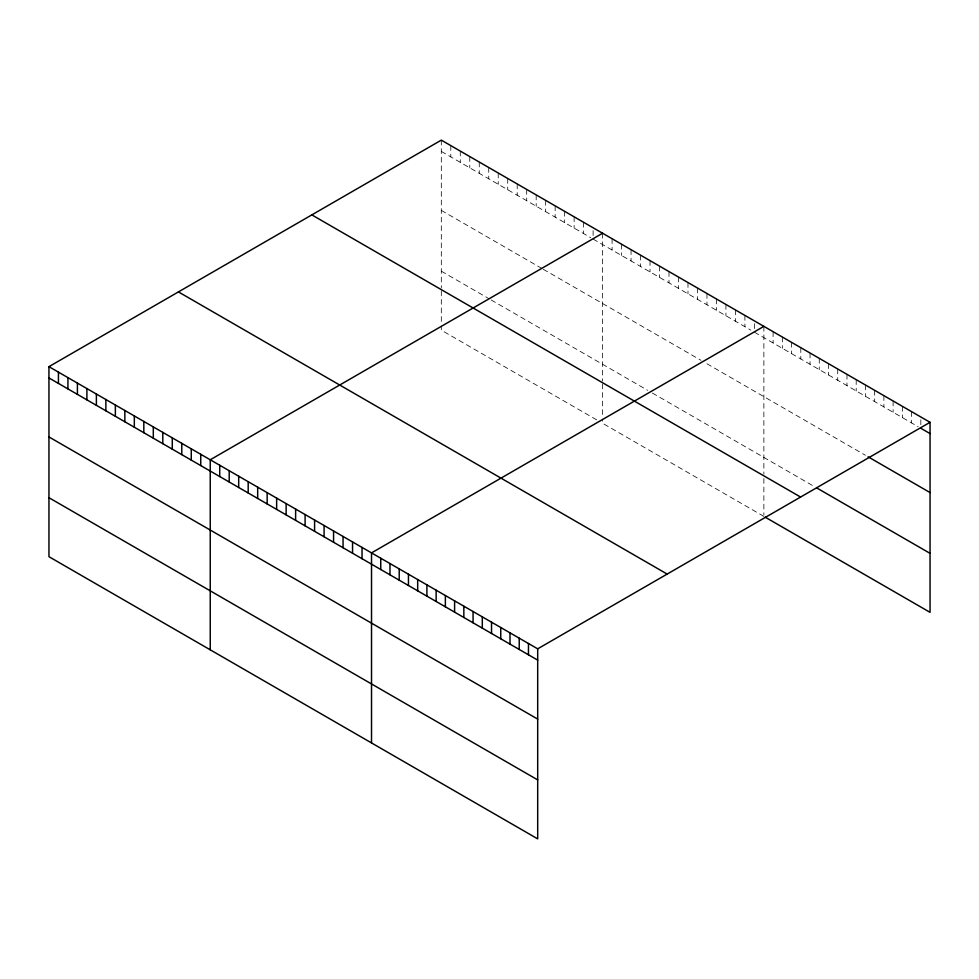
<?xml version="1.0" encoding="UTF-8"?>
<svg xmlns="http://www.w3.org/2000/svg" width="979" height="979" viewBox="0 0 979 979"><rect width="100%" height="100%" fill="white"/><g stroke="black" fill="none" stroke-linecap="round" stroke-linejoin="round"><path stroke-width="0.73" stroke-dasharray="4.89 3.67" d="M441.309 151.415L590.741 237.689M593.103 239.06L750.832 330.119M754.393 332.175L918.18 426.734M441.309 210.399L542.109 268.601M543.296 269.286L701.025 360.345M706.96 363.772L865.424 455.272M441.309 271.183L488.741 298.571M491.115 299.941L647.657 390.315M652.406 393.056L815.311 487.114M596.664 419.869L441.309 330.168L441.309 325.958M763.877 516.398L602.599 423.283L602.599 419.073M920.823 419.795L920.823 425.437M911.584 411.645L911.584 422.928M902.357 406.309L902.357 417.592M893.117 400.986L893.117 412.269M883.89 395.651L883.89 406.934M874.663 390.327L874.663 401.61M865.424 384.992L865.424 396.275M856.197 379.668L856.197 390.951M846.97 374.333L846.97 385.616M837.73 369.01L837.73 380.293M828.503 363.674L828.503 374.957M819.264 358.338L819.264 369.634M810.037 353.015L810.037 364.298M800.81 347.68L800.81 358.975M791.57 342.356L791.57 353.639M782.343 337.021L782.343 348.304M773.104 331.697L773.104 342.98M763.877 326.362L763.877 474.264M763.877 478.486L763.877 515.003M754.393 323.706L754.393 329.348M744.909 315.409L744.909 326.692M735.413 309.927L735.413 321.222M725.928 304.457L725.928 315.74M716.444 298.974L716.444 310.257M706.96 293.504L706.96 304.787M697.464 288.022L697.464 299.305M687.98 282.539L687.98 293.835M678.496 277.069L678.496 288.352M669 271.587L669 282.87M659.516 266.117L659.516 277.4M650.032 260.634L650.032 271.917M640.547 255.152L640.547 266.447M631.051 249.682L631.051 260.965M621.567 244.199L621.567 255.482M612.083 238.729L612.083 250.012M602.599 233.247L602.599 381.149M602.599 383.964L602.599 417.666M593.103 230.591L593.103 236.233M583.619 222.294L583.619 233.577M574.135 216.812L574.135 228.095M564.65 211.342L564.65 222.625M555.154 205.859L555.154 217.142M545.67 200.377L545.67 211.672M536.186 194.907L536.186 206.19M526.69 189.424L526.69 200.707M517.206 183.954L517.206 195.237M507.722 178.472L507.722 189.755M498.238 173.002L498.238 184.285M488.741 167.519L488.741 178.802M479.257 162.037L479.257 173.32M469.773 156.567L469.773 167.85M460.289 151.084L460.289 162.367M450.793 145.614L450.793 156.897M441.309 140.132L441.309 288.034M441.309 290.849L441.309 324.551"/><path stroke-width="1.47" d="M48.95 366.66L537.691 648.832L537.691 838.868L48.95 556.696L48.95 366.66L441.309 140.132L930.05 422.304L930.05 612.34L765.199 517.169M602.599 233.247L210.24 459.775L210.24 649.811M763.877 326.362L371.518 552.89L371.518 742.926M537.691 648.832L930.05 422.304M920.823 428.264L930.05 433.587M868.067 456.789L930.05 492.572M816.633 487.872L930.05 553.355M311.836 214.89L800.577 497.051M178.423 291.901L667.164 574.073M48.95 377.943L537.691 660.115M48.95 436.928L537.691 719.1M48.95 497.711L537.691 779.884M528.464 643.497L528.464 654.78M519.225 638.173L519.225 649.456M509.998 632.838L509.998 644.121M500.758 627.515L500.758 638.797M491.531 622.179L491.531 633.462M482.304 616.856L482.304 628.139M473.065 611.52L473.065 622.803M463.838 606.185L463.838 617.48M454.599 600.861L454.599 612.144M445.372 595.526L445.372 606.821M436.144 590.202L436.144 601.485M426.905 584.867L426.905 596.15M417.678 579.544L417.678 590.827M408.451 574.208L408.451 585.491M399.212 568.885L399.212 580.168M389.985 563.549L389.985 574.832M380.745 558.226L380.745 569.509M362.034 547.408L362.034 558.703M352.55 541.938L352.55 553.221M343.054 536.455L343.054 547.738M333.57 530.985L333.57 542.268M324.086 525.503L324.086 536.786M314.589 520.02L314.589 531.316M305.105 514.55L305.105 525.833M295.621 509.068L295.621 520.351M286.137 503.598L286.137 514.881M276.641 498.115L276.641 509.398M267.157 492.645L267.157 503.928M257.673 487.163L257.673 498.446M248.189 481.68L248.189 492.963M238.692 476.21L238.692 487.493M229.208 470.728L229.208 482.011M219.724 465.258L219.724 476.54M200.744 454.293L200.744 465.576M191.26 448.823L191.26 460.106M181.776 443.34L181.776 454.623M172.28 437.87L172.28 449.153M162.795 432.388L162.795 443.671M153.311 426.905L153.311 438.2M143.827 421.435L143.827 432.718M134.331 415.953L134.331 427.236M124.847 410.482L124.847 421.765M115.363 405L115.363 416.283M105.879 399.518L105.879 410.813M96.383 394.047L96.383 405.33M86.898 388.565L86.898 399.848M77.414 383.095L77.414 394.378M67.93 377.613L67.93 388.896M58.434 372.13L58.434 383.425"/></g></svg>
